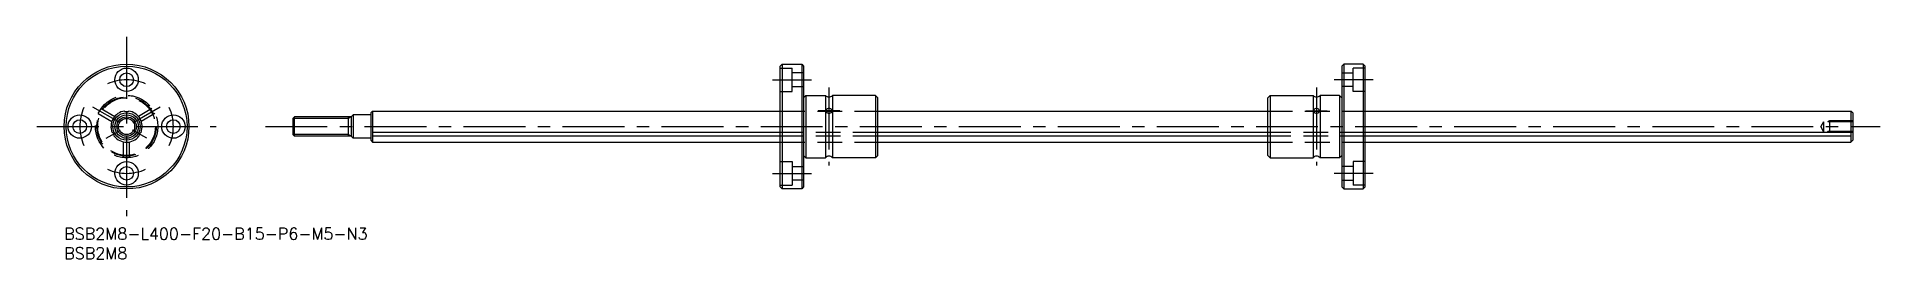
# Model space of a CAD drawing. Extents: x -7 to 466, y -8 to 49.
import ezdxf

# ---------------------------------------------------------------- set-up
doc = ezdxf.new("R2010")
doc.units = 0
doc.header["$LTSCALE"] = 0.5
doc.linetypes.add('CENTER', pattern=[50.8, 31.75, -6.35, 6.35, -6.35])
doc.linetypes.add('DASHED', pattern=[19.05, 12.7, -6.35])
for name, color, linetype in [('MSM_CENTER', 1, 'CENTER'), ('MSM_CONTINUOUS', 7, 'CONTINUOUS'), ('MSM_DASHED', 4, 'DASHED'), ('MSM_NARROW', 5, 'CONTINUOUS'), ('MSM_PART_NUMBER', 7, 'CONTINUOUS')]:
    doc.layers.add(name, color=color, linetype=linetype)
doc.styles.get("Standard").update_dxf_attribs({"font": 'txt.shx', "height": 3, "bigfont": 'bigfont.shx'})

# ---------------------------------------------------------------- blocks, each defined once
blk = doc.blocks.new('*U3')
at = {"layer": 'MSM_PART_NUMBER'}
blk.add_text('BSB2M8-L400-F20-B15-P6-M5-N3', height=3, dxfattribs=at).set_placement((0, -3))
blk = doc.blocks.new('*U4')
at = {"layer": 'MSM_PART_NUMBER'}
blk.add_text('BSB2M8', height=3, dxfattribs=at).set_placement((0, -8))

msp = doc.modelspace()

# ---------------------------------------------------------------- linework, layer by layer
at = {"layer": 'MSM_CENTER'}
for p, q in [((16, 49), (16, 3)), ((181.59, 38), (191.59, 38)), ((335.59, 38), (325.59, 38)), ((196.09, 36), (196.09, 16)), ((321.09, 36), (321.09, 16)), ((14.27, 27), (7.34, 31)), ((17.73, 27.01), (24.64, 31.03)), ((198.84, 30.02), (193.34, 30.02)), ((318.34, 30.02), (323.84, 30.02)), ((-7, 26), (39, 26)), ((10.8, 23), (14.44, 25.1)), ((21.2, 23), (17.56, 25.1)), ((51.59, 26), (465.59, 26)), ((181.59, 14), (191.59, 14)), ((335.59, 14), (325.59, 14))]:
    msp.add_line(p, q, dxfattribs=at)
for start, end in [(65.9506, 114.0494), (155.9506, 204.0494), (335.9506, 24.0494), (245.9506, 294.0494)]:
    msp.add_arc((16, 26), 12, start, end, dxfattribs=at)
at = {"layer": 'MSM_CONTINUOUS'}
for p, q in [((183.59, 41.5), (184.09, 42)), ((183.59, 10.5), (183.59, 41.5)), ((184.09, 42), (184.09, 10)), ((184.09, 42), (189.09, 42)), ((189.09, 42), (189.09, 10)), ((189.09, 42), (189.59, 41.5)), ((189.59, 41.5), (189.59, 10.5)), ((189.59, 41.5), (189.59, 10.5)), ((328.09, 42), (327.59, 41.5)), ((327.59, 41.5), (327.59, 10.5)), ((327.59, 41.5), (327.59, 10.5)), ((328.09, 42), (328.09, 10)), ((333.09, 42), (328.09, 42)), ((333.09, 42), (333.09, 10)), ((333.59, 41.5), (333.09, 42)), ((333.59, 10.5), (333.59, 41.5)), ((190.19, 34), (189.59, 33.4)), ((190.19, 34), (190.19, 18)), ((190.19, 34), (195.19, 34)), ((195.19, 34), (195.19, 18)), ((207.99, 34), (196.99, 34)), ((196.99, 34), (196.99, 18)), ((207.99, 34), (207.99, 18)), ((208.59, 33.4), (207.99, 34)), ((208.59, 18.6), (208.59, 33.4)), ((308.59, 33.4), (309.19, 34)), ((308.59, 18.6), (308.59, 33.4)), ((309.19, 34), (320.19, 34)), ((309.19, 34), (309.19, 18)), ((320.19, 34), (320.19, 18)), ((321.99, 34), (321.99, 18)), ((326.99, 34), (321.99, 34)), ((326.99, 34), (326.99, 18)), ((326.99, 34), (327.59, 33.4)), ((58.59, 28.07), (59.03, 28.5)), ((73.59, 28.5), (59.03, 28.5)), ((59.03, 23.5), (59.03, 28.5)), ((72.84, 28.5), (72.84, 23.5)), ((74.09, 29), (73.59, 28.5)), ((73.59, 28.5), (73.59, 23.5)), ((74.09, 29), (74.09, 23)), ((78.59, 29), (74.09, 29)), ((78.59, 29.5), (79.06, 29.96)), ((78.59, 29.5), (78.59, 22.5)), ((79.06, 29.96), (183.59, 29.96)), ((79.09, 29.96), (79.09, 22)), ((208.59, 29.96), (308.59, 29.96)), ((333.59, 29.96), (458.13, 29.96)), ((458.09, 29.96), (458.09, 22)), ((458.13, 29.96), (458.59, 29.5)), ((458.59, 29.5), (458.59, 22.5)), ((58.59, 28.07), (58.59, 23.93)), ((58.59, 23.93), (59.03, 23.5)), ((183.59, 24.49), (79.09, 24.49)), ((308.59, 24.49), (208.59, 24.49)), ((458.09, 24.49), (333.59, 24.49)), ((73.59, 23.5), (59.03, 23.5)), ((73.59, 23.5), (74.09, 23)), ((78.59, 23), (74.09, 23)), ((78.59, 22.5), (79.09, 22)), ((183.59, 23.55), (79.09, 23.55)), ((79.09, 22), (183.59, 22)), ((308.59, 23.55), (208.59, 23.55)), ((208.59, 22), (308.59, 22)), ((458.09, 23.55), (333.59, 23.55)), ((333.59, 22), (458.09, 22)), ((458.59, 22.5), (458.09, 22)), ((189.59, 18.6), (190.19, 18)), ((190.19, 18), (195.19, 18)), ((207.99, 18), (196.99, 18)), ((208.59, 18.6), (207.99, 18)), ((308.59, 18.6), (309.19, 18)), ((309.19, 18), (320.19, 18)), ((326.99, 18), (321.99, 18)), ((327.59, 18.6), (326.99, 18)), ((183.59, 10.5), (184.09, 10)), ((189.09, 10), (184.09, 10)), ((189.59, 10.5), (189.09, 10)), ((327.59, 10.5), (328.09, 10)), ((328.09, 10), (333.09, 10)), ((333.59, 10.5), (333.09, 10))]:
    msp.add_line(p, q, dxfattribs=at)
for centre, radius in [((16, 26), 16), ((16, 26), 15.5), ((16, 38), 3), ((16, 38), 1.75), ((4, 26), 3), ((16, 26), 3.5), ((16, 26), 3), ((16, 26), 2.5), ((28, 26), 3), ((4, 26), 1.75), ((28, 26), 1.75), ((16, 14), 3), ((16, 14), 1.75)]:
    msp.add_circle(centre, radius, dxfattribs=at)
for centre, radius, start, end in [((196.09, 34.81), 1.21, 222.075, 317.925), ((321.09, 34.81), 1.21, 222.075, 317.925), ((16, 26), 4, 97.8517, 202.1483), ((16, 30.8), 1, 236.8771, 303.1229), ((16, 26), 4, 337.8517, 82.1483), ((195.91, 30.02), 0.567, 137.921, 222.2334), ((196.06, 29.88), 0.769, 102.4573, 138.0308), ((196.06, 30.15), 0.768, 222.1195, 257.7012), ((196.09, 29.79), 0.869, 76.9278, 103.1396), ((196.09, 30.25), 0.871, 257.0208, 283.0564), ((196.13, 29.88), 0.769, 42.0464, 77.6199), ((196.13, 30.15), 0.768, 282.376, 317.9577), ((196.28, 30.02), 0.567, 317.8438, 42.1562), ((320.91, 30.02), 0.567, 137.921, 222.2334), ((321.06, 29.88), 0.769, 102.4573, 138.0308), ((321.06, 30.15), 0.768, 222.1195, 257.7012), ((321.09, 29.79), 0.869, 76.9278, 103.1396), ((321.09, 30.25), 0.871, 257.0208, 283.0564), ((321.13, 29.88), 0.769, 42.0464, 77.6199), ((321.13, 30.15), 0.768, 282.376, 317.9577), ((321.28, 30.02), 0.567, 317.8438, 42.1562), ((11.84, 23.6), 1, 356.8771, 63.1229), ((20.16, 23.6), 1, 116.8771, 183.1229), ((16, 26), 4, 217.8517, 322.1483), ((196.09, 17.19), 1.21, 42.075, 137.925), ((321.09, 17.19), 1.21, 42.075, 137.925)]:
    msp.add_arc(centre, radius, start, end, dxfattribs=at)
at = {"layer": 'MSM_DASHED'}
for p, q in [((183.59, 41), (186.69, 41)), ((186.69, 35), (186.69, 41)), ((189.59, 39.75), (186.69, 39.75)), ((327.59, 39.75), (330.49, 39.75)), ((330.49, 35), (330.49, 41)), ((333.59, 41), (330.49, 41)), ((183.59, 35), (186.69, 35)), ((186.69, 36.25), (189.59, 36.25)), ((330.49, 36.25), (327.59, 36.25)), ((333.59, 35), (330.49, 35)), ((8.73, 29.33), (12.22, 27.32)), ((9.48, 30.63), (12.97, 28.61)), ((22.51, 30.66), (19.02, 28.62)), ((23.26, 29.36), (19.77, 27.33)), ((183.59, 29.96), (208.59, 29.96)), ((308.59, 29.96), (333.59, 29.96)), ((208.59, 24.49), (183.59, 24.49)), ((333.59, 24.49), (308.59, 24.49)), ((451.09, 27.23), (450.38, 26)), ((451.09, 24.77), (450.38, 26)), ((451.09, 27.23), (451.09, 24.77)), ((458.59, 27.23), (451.09, 27.23)), ((458.59, 24.77), (451.09, 24.77)), ((452.59, 27.5), (452.13, 27.23)), ((452.59, 24.5), (452.13, 24.77)), ((452.59, 27.5), (452.59, 24.5)), ((458.59, 27.5), (452.59, 27.5)), ((458.59, 24.5), (452.59, 24.5)), ((15.25, 18.04), (15.25, 22.07)), ((16.75, 18.04), (16.75, 22.07)), ((208.59, 23.55), (183.59, 23.55)), ((183.59, 22), (208.59, 22)), ((333.59, 23.55), (308.59, 23.55)), ((308.59, 22), (333.59, 22)), ((183.59, 17), (186.69, 17)), ((186.69, 17), (186.69, 11)), ((186.69, 15.75), (189.59, 15.75)), ((330.49, 15.75), (327.59, 15.75)), ((330.49, 17), (330.49, 11)), ((333.59, 17), (330.49, 17)), ((183.59, 11), (186.69, 11)), ((189.59, 12.25), (186.69, 12.25)), ((327.59, 12.25), (330.49, 12.25)), ((333.59, 11), (330.49, 11))]:
    msp.add_line(p, q, dxfattribs=at)
for radius in [8, 7.6, 7.4]:
    msp.add_circle((16, 26), radius, dxfattribs=at)
at = {"layer": 'MSM_NARROW'}
for p, q in [((73.59, 28.5), (72.84, 28.07)), ((72.84, 28.07), (58.59, 28.07)), ((72.84, 23.93), (58.59, 23.93)), ((73.59, 23.5), (72.84, 23.93))]:
    msp.add_line(p, q, dxfattribs=at)
msp.add_circle((16, 26), 2.07, dxfattribs=at)

# ---------------------------------------------------------------- block references
at = {"layer": 'MSM_CONTINUOUS'}
for name in ['*U3', '*U4']:
    msp.add_blockref(name, (0, 0), dxfattribs=at)

doc.saveas('drawing.dxf')
